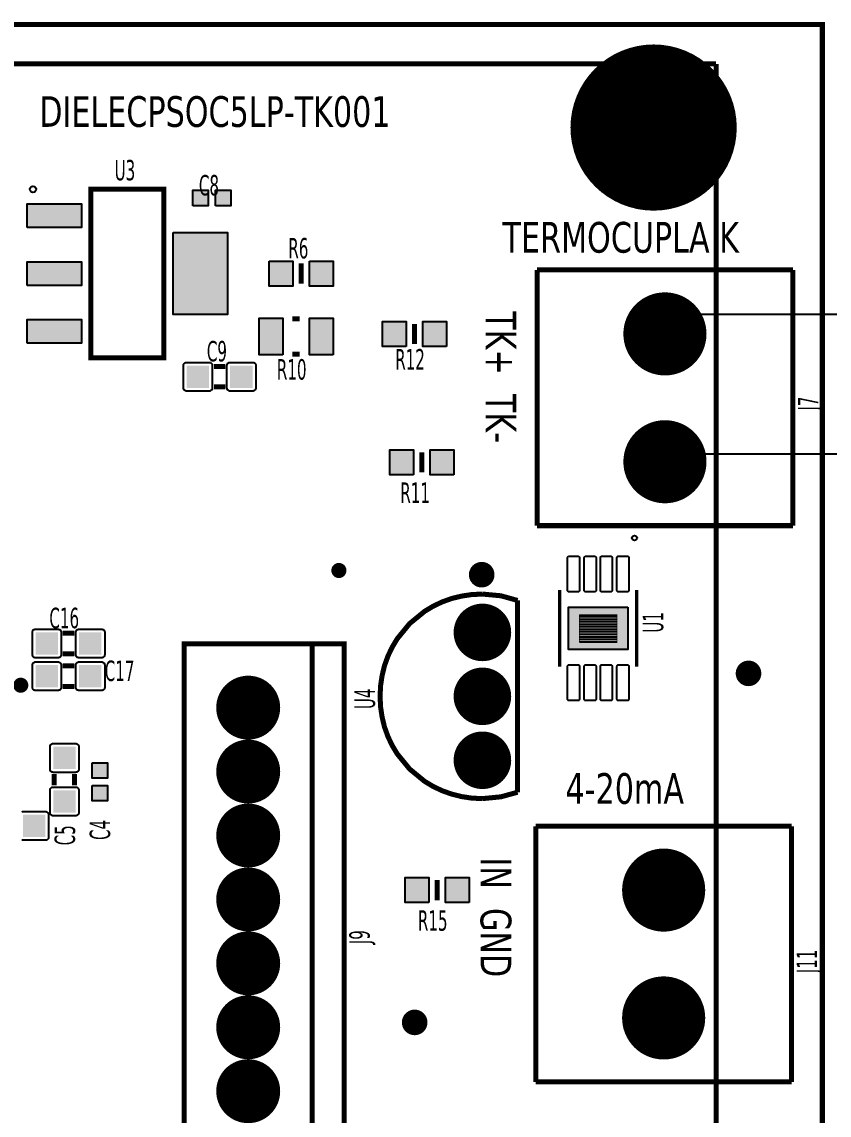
# Model space of a CAD drawing. Header units: millimetres. Extents: x 123.5 to 144.3, y 105.4 to 121.6.
# Drawn here: x 134.408 to 136.301, y 113.937 to 116.503 of the extents above; entities that cross this region are included whole.
import ezdxf

# ---------------------------------------------------------------- set-up
doc = ezdxf.new("R2010")
doc.units = ezdxf.units.MM
doc.layers.add('DESC', color=250, linetype='Continuous')
doc.layers.add('WIRES', color=7, linetype='Continuous')
doc.styles.get("Standard").update_dxf_attribs({"font": 'tahoma.ttf'})

# ---------------------------------------------------------------- blocks, each defined once
blk = doc.blocks.new('RPAD')
blk.add_trace([(-0.5, -0.5), (-0.5, 0.5), (0.5, -0.5), (0.5, 0.5)])
blk = doc.blocks.new('EPAD')
at = {"const_width": 0.5}
blk.add_lwpolyline([(-0.25, 0, 1), (0.25, 0, 1)], format="xyb", close=True, dxfattribs=at)
blk = doc.blocks.new('PSOCB')
for points, const_width in [([(129.8456, 111.181), (134.7196, 111.181), (134.7196, 114.0511), (129.8456, 114.0511), (129.8456, 111.181)], 0.00787), ([(129.8456, 111.181), (134.7196, 111.181), (134.7196, 114.0511), (129.8456, 114.0511), (129.8456, 111.181)], 0.00787), ([(129.8456, 111.181), (134.7196, 111.181), (134.7196, 114.0511), (129.8456, 114.0511), (129.8456, 111.181)], 0.00787), ([(133.3827, 113.9893), (134.5535, 113.9893)], 0.00787), ([(133.3827, 113.9893), (134.5535, 113.9893)], 0.00787), ([(133.3827, 113.9893), (134.5535, 113.9893)], 0.00787), ([(134.5535, 113.9893), (134.5535, 111.2334)], 0.00787), ([(134.5535, 113.9893), (134.5535, 111.2334)], 0.00787), ([(134.5535, 113.9893), (134.5535, 111.2334)], 0.00787), ([(133.5759, 113.5295), (133.69, 113.5295), (133.69, 113.7932), (133.5759, 113.7932), (133.5759, 113.5295)], 0.00787), ([(133.5759, 113.5295), (133.69, 113.5295), (133.69, 113.7932), (133.5759, 113.7932), (133.5759, 113.5295)], 0.00787), ([(133.5759, 113.5295), (133.69, 113.5295), (133.69, 113.7932), (133.5759, 113.7932), (133.5759, 113.5295)], 0.00787), ([(133.9046, 113.6771), (133.9046, 113.6456)], 0.00787), ([(133.9046, 113.6771), (133.9046, 113.6456)], 0.00787), ([(133.9046, 113.6771), (133.9046, 113.6456)], 0.00787), ([(134.6735, 113.6669), (134.2735, 113.6669)], 0.00787), ([(134.2735, 113.6669), (134.2735, 113.2669)], 0.00787), ([(134.6735, 113.6669), (134.2735, 113.6669)], 0.00787), ([(134.2735, 113.6669), (134.2735, 113.2669)], 0.00787), ([(134.6735, 113.6669), (134.2735, 113.6669)], 0.00787), ([(134.2735, 113.6669), (134.2735, 113.2669)], 0.00787), ([(134.6735, 113.6669), (134.6735, 113.2669)], 0.00787), ([(134.6735, 113.6669), (134.6735, 113.2669)], 0.00787), ([(134.6735, 113.6669), (134.6735, 113.2669)], 0.00787), ([(133.9026, 113.5905), (133.8908, 113.5905)], 0.00787), ([(133.9026, 113.5905), (133.8908, 113.5905)], 0.00787), ([(133.9026, 113.5905), (133.8908, 113.5905)], 0.00787), ([(134.0818, 113.5511), (134.0818, 113.5826)], 0.00787), ([(134.0818, 113.5511), (134.0818, 113.5826)], 0.00787), ([(134.0818, 113.5511), (134.0818, 113.5826)], 0.00787), ([(133.9026, 113.5354), (133.8908, 113.5354)], 0.00787), ([(133.9026, 113.5354), (133.8908, 113.5354)], 0.00787), ([(133.9026, 113.5354), (133.8908, 113.5354)], 0.00787), ([(133.7682, 113.5159), (133.7862, 113.5159)], 0.00787), ([(133.7682, 113.5159), (133.7862, 113.5159)], 0.00787), ([(133.7682, 113.5159), (133.7862, 113.5159)], 0.00787), ([(133.7682, 113.4839), (133.7862, 113.4839)], 0.00787), ([(133.7682, 113.4839), (133.7862, 113.4839)], 0.00787), ([(133.7682, 113.4839), (133.7862, 113.4839)], 0.00787), ([(134.0936, 113.3503), (134.0936, 113.3818)], 0.00787), ([(134.0936, 113.3503), (134.0936, 113.3818)], 0.00787), ([(134.0936, 113.3503), (134.0936, 113.3818)], 0.00787), ([(134.6735, 113.2669), (134.2735, 113.2669)], 0.00787), ([(134.6735, 113.2669), (134.2735, 113.2669)], 0.00787), ([(134.6735, 113.2669), (134.2735, 113.2669)], 0.00787), ([(134.1881, 113.1599), (134.1714, 113.1591), (134.1554, 113.1567), (134.1399, 113.1529), (134.1251, 113.1476), (134.1111, 113.1409), (134.0979, 113.133), (134.0743, 113.1137), (134.055, 113.0901), (134.0471, 113.0769), (134.0404, 113.0629), (134.0351, 113.0481), (134.0313, 113.0326), (134.0289, 113.0166), (134.0281, 112.9999)], 0.00787), ([(134.1881, 113.1599), (134.1714, 113.1591), (134.1554, 113.1567), (134.1399, 113.1529), (134.1251, 113.1476), (134.1111, 113.1409), (134.0979, 113.133), (134.0743, 113.1137), (134.055, 113.0901), (134.0471, 113.0769), (134.0404, 113.0629), (134.0351, 113.0481), (134.0313, 113.0326), (134.0289, 113.0166), (134.0281, 112.9999)], 0.00787), ([(134.1881, 113.1599), (134.1714, 113.1591), (134.1554, 113.1567), (134.1399, 113.1529), (134.1251, 113.1476), (134.1111, 113.1409), (134.0979, 113.133), (134.0743, 113.1137), (134.055, 113.0901), (134.0471, 113.0769), (134.0404, 113.0629), (134.0351, 113.0481), (134.0313, 113.0326), (134.0289, 113.0166), (134.0281, 112.9999)], 0.00787), ([(134.1881, 113.1599), (134.2171, 113.1572), (134.2431, 113.1499)], 0.00787), ([(134.1881, 113.1599), (134.2171, 113.1572), (134.2431, 113.1499)], 0.00787), ([(134.1881, 113.1599), (134.2171, 113.1572), (134.2431, 113.1499)], 0.00787), ([(134.2431, 112.8499), (134.2431, 113.1499)], 0.00787), ([(134.2431, 112.8499), (134.2431, 113.1499)], 0.00787), ([(134.2431, 112.8499), (134.2431, 113.1499)], 0.00787), ([(134.3089, 113.1661), (134.3089, 113.0464)], 0.005), ([(134.3089, 113.1661), (134.3089, 113.0464)], 0.005), ([(134.3089, 113.1661), (134.3089, 113.0464)], 0.005), ([(134.4294, 113.1661), (134.4294, 113.0464)], 0.005), ([(134.4294, 113.1661), (134.4294, 113.0464)], 0.005), ([(134.4294, 113.1661), (134.4294, 113.0464)], 0.005), ([(134.3397, 113.0854), (134.3987, 113.0854), (134.3987, 113.1271), (134.3397, 113.1271), (134.3397, 113.0854)], 0.001), ([(134.3397, 113.0854), (134.3987, 113.0854), (134.3987, 113.1271), (134.3397, 113.1271), (134.3397, 113.0854)], 0.001), ([(134.3397, 113.0854), (134.3987, 113.0854), (134.3987, 113.1271), (134.3397, 113.1271), (134.3397, 113.0854)], 0.001), ([(133.532, 113.0986), (133.55, 113.0986)], 0.00787), ([(133.532, 113.0986), (133.55, 113.0986)], 0.00787), ([(133.532, 113.0986), (133.55, 113.0986)], 0.00787), ([(133.7219, 112.1822), (133.9719, 112.1822), (133.9719, 113.0822), (133.7219, 113.0822), (133.7219, 112.1822)], 0.00787), ([(133.7219, 112.1822), (133.9719, 112.1822), (133.9719, 113.0822), (133.7219, 113.0822), (133.7219, 112.1822)], 0.00787), ([(133.7219, 112.1822), (133.9719, 112.1822), (133.9719, 113.0822), (133.7219, 113.0822), (133.7219, 112.1822)], 0.00787), ([(133.9219, 113.0822), (133.9219, 112.1822)], 0.00787), ([(133.9219, 113.0822), (133.9219, 112.1822)], 0.00787), ([(133.9219, 113.0822), (133.9219, 112.1822)], 0.00787), ([(133.532, 113.0666), (133.55, 113.0666)], 0.00787), ([(133.532, 113.0666), (133.55, 113.0666)], 0.00787), ([(133.532, 113.0666), (133.55, 113.0666)], 0.00787), ([(133.532, 113.0474), (133.55, 113.0474)], 0.00787), ([(133.532, 113.0474), (133.55, 113.0474)], 0.00787), ([(133.532, 113.0474), (133.55, 113.0474)], 0.00787), ([(133.532, 113.0154), (133.55, 113.0154)], 0.00787), ([(133.532, 113.0154), (133.55, 113.0154)], 0.00787), ([(133.532, 113.0154), (133.55, 113.0154)], 0.00787), ([(134.1881, 112.8399), (134.1714, 112.8407), (134.1554, 112.8431), (134.1399, 112.847), (134.1251, 112.8523), (134.1111, 112.8589), (134.0979, 112.8668), (134.0743, 112.8862), (134.055, 112.9098), (134.0471, 112.9229), (134.0404, 112.937), (134.0351, 112.9517), (134.0313, 112.9672), (134.0289, 112.9833), (134.0281, 112.9999)], 0.00787), ([(134.1881, 112.8399), (134.1714, 112.8407), (134.1554, 112.8431), (134.1399, 112.847), (134.1251, 112.8523), (134.1111, 112.8589), (134.0979, 112.8668), (134.0743, 112.8862), (134.055, 112.9098), (134.0471, 112.9229), (134.0404, 112.937), (134.0351, 112.9517), (134.0313, 112.9672), (134.0289, 112.9833), (134.0281, 112.9999)], 0.00787), ([(134.1881, 112.8399), (134.1714, 112.8407), (134.1554, 112.8431), (134.1399, 112.847), (134.1251, 112.8523), (134.1111, 112.8589), (134.0979, 112.8668), (134.0743, 112.8862), (134.055, 112.9098), (134.0471, 112.9229), (134.0404, 112.937), (134.0351, 112.9517), (134.0313, 112.9672), (134.0289, 112.9833), (134.0281, 112.9999)], 0.00787), ([(133.5185, 112.8785), (133.5185, 112.8605)], 0.00787), ([(133.5185, 112.8785), (133.5185, 112.8605)], 0.00787), ([(133.5185, 112.8785), (133.5185, 112.8605)], 0.00787), ([(133.5505, 112.8785), (133.5505, 112.8605)], 0.00787), ([(133.5505, 112.8785), (133.5505, 112.8605)], 0.00787), ([(133.5505, 112.8785), (133.5505, 112.8605)], 0.00787), ([(134.1881, 112.8399), (134.2171, 112.8427), (134.2431, 112.8499)], 0.00787), ([(134.1881, 112.8399), (134.2171, 112.8427), (134.2431, 112.8499)], 0.00787), ([(134.1881, 112.8399), (134.2171, 112.8427), (134.2431, 112.8499)], 0.00787), ([(134.6715, 112.7968), (134.2715, 112.7968)], 0.00787), ([(134.2715, 112.7968), (134.2715, 112.3968)], 0.00787), ([(134.6715, 112.7968), (134.2715, 112.7968)], 0.00787), ([(134.2715, 112.7968), (134.2715, 112.3968)], 0.00787), ([(134.6715, 112.7968), (134.2715, 112.7968)], 0.00787), ([(134.2715, 112.7968), (134.2715, 112.3968)], 0.00787), ([(134.6715, 112.7968), (134.6715, 112.3968)], 0.00787), ([(134.6715, 112.7968), (134.6715, 112.3968)], 0.00787), ([(134.6715, 112.7968), (134.6715, 112.3968)], 0.00787), ([(134.1172, 112.681), (134.1172, 112.7125)], 0.00787), ([(134.1172, 112.681), (134.1172, 112.7125)], 0.00787), ([(134.1172, 112.681), (134.1172, 112.7125)], 0.00787), ([(134.6715, 112.3968), (134.2715, 112.3968)], 0.00787), ([(134.6715, 112.3968), (134.2715, 112.3968)], 0.00787), ([(134.6715, 112.3968), (134.2715, 112.3968)], 0.00787)]:
    blk.add_lwpolyline(points, dxfattribs=dict(const_width=const_width))
for points in [[(133.7351, 113.7675), (133.7351, 113.7915), (133.7591, 113.7915), (133.7591, 113.7675), (133.7351, 113.7675)], [(133.7706, 113.7675), (133.7706, 113.7915), (133.7946, 113.7915), (133.7946, 113.7675), (133.7706, 113.7675)], [(133.4763, 113.7334), (133.4763, 113.7704), (133.5613, 113.7704), (133.5613, 113.7334), (133.4763, 113.7334)], [(133.7046, 113.7253), (133.7896, 113.7253), (133.7896, 113.5973), (133.7046, 113.5973), (133.7046, 113.7253)], [(133.4763, 113.6428), (133.4763, 113.6798), (133.5613, 113.6798), (133.5613, 113.6428), (133.4763, 113.6428)], [(133.8546, 113.6808), (133.8916, 113.6808), (133.8916, 113.6418), (133.8546, 113.6418), (133.8546, 113.6808)], [(133.9176, 113.6808), (133.9546, 113.6808), (133.9546, 113.6418), (133.9176, 113.6418), (133.9176, 113.6808)], [(133.4763, 113.5523), (133.4763, 113.5893), (133.5613, 113.5893), (133.5613, 113.5523), (133.4763, 113.5523)], [(133.8759, 113.5344), (133.8389, 113.5344), (133.8389, 113.5914), (133.8759, 113.5914), (133.8759, 113.5344)], [(133.9546, 113.5344), (133.9176, 113.5344), (133.9176, 113.5914), (133.9546, 113.5914), (133.9546, 113.5344)], [(134.0688, 113.5474), (134.0318, 113.5474), (134.0318, 113.5864), (134.0688, 113.5864), (134.0688, 113.5474)], [(134.1318, 113.5474), (134.0948, 113.5474), (134.0948, 113.5864), (134.1318, 113.5864), (134.1318, 113.5474)], [(133.7257, 113.5224), (133.7607, 113.5224), (133.7617, 113.5223), (133.7627, 113.522), (133.7635, 113.5216), (133.7642, 113.521), (133.7649, 113.5202), (133.7653, 113.5194), (133.7656, 113.5185), (133.7657, 113.5174), (133.7657, 113.4824), (133.7656, 113.4814), (133.7653, 113.4805), (133.7649, 113.4796), (133.7642, 113.4789), (133.7635, 113.4783), (133.7627, 113.4778), (133.7617, 113.4775), (133.7607, 113.4774), (133.7257, 113.4774), (133.7247, 113.4775), (133.7237, 113.4778), (133.7229, 113.4783), (133.7221, 113.4789), (133.7215, 113.4796), (133.7211, 113.4805), (133.7208, 113.4814), (133.7207, 113.4824), (133.7207, 113.5174), (133.7208, 113.5185), (133.7211, 113.5194), (133.7215, 113.5202), (133.7221, 113.521), (133.7229, 113.5216), (133.7237, 113.522), (133.7247, 113.5223), (133.7257, 113.5224)], [(133.7937, 113.5224), (133.8287, 113.5224), (133.8297, 113.5223), (133.8307, 113.522), (133.8315, 113.5216), (133.8322, 113.521), (133.8329, 113.5202), (133.8333, 113.5194), (133.8336, 113.5185), (133.8337, 113.5174), (133.8337, 113.4824), (133.8336, 113.4814), (133.8333, 113.4805), (133.8329, 113.4796), (133.8322, 113.4789), (133.8315, 113.4783), (133.8307, 113.4778), (133.8297, 113.4775), (133.8287, 113.4774), (133.7937, 113.4774), (133.7927, 113.4775), (133.7917, 113.4778), (133.7909, 113.4783), (133.7901, 113.4789), (133.7895, 113.4796), (133.7891, 113.4805), (133.7888, 113.4814), (133.7887, 113.4824), (133.7887, 113.5174), (133.7888, 113.5185), (133.7891, 113.5194), (133.7895, 113.5202), (133.7901, 113.521), (133.7909, 113.5216), (133.7917, 113.522), (133.7927, 113.5223), (133.7937, 113.5224)], [(134.0806, 113.3466), (134.0436, 113.3466), (134.0436, 113.3856), (134.0806, 113.3856), (134.0806, 113.3466)], [(134.1436, 113.3466), (134.1066, 113.3466), (134.1066, 113.3856), (134.1436, 113.3856), (134.1436, 113.3466)], [(134.3398, 113.2169), (134.3398, 113.1657), (134.3398, 113.1652), (134.3397, 113.1647), (134.3394, 113.1643), (134.3392, 113.164), (134.3388, 113.1637), (134.3384, 113.1635), (134.338, 113.1634), (134.3375, 113.1633), (134.3237, 113.1633), (134.3232, 113.1634), (134.3228, 113.1635), (134.3224, 113.1637), (134.322, 113.164), (134.3217, 113.1643), (134.3215, 113.1647), (134.3214, 113.1652), (134.3213, 113.1657), (134.3213, 113.2169), (134.3214, 113.2173), (134.3215, 113.2178), (134.3217, 113.2182), (134.322, 113.2185), (134.3224, 113.2188), (134.3228, 113.219), (134.3232, 113.2192), (134.3237, 113.2192), (134.3375, 113.2192), (134.338, 113.2192), (134.3384, 113.219), (134.3388, 113.2188), (134.3392, 113.2185), (134.3394, 113.2182), (134.3397, 113.2178), (134.3398, 113.2173), (134.3398, 113.2169)], [(134.3398, 113.2169), (134.3398, 113.1657), (134.3398, 113.1652), (134.3397, 113.1647), (134.3394, 113.1643), (134.3392, 113.164), (134.3388, 113.1637), (134.3384, 113.1635), (134.338, 113.1634), (134.3375, 113.1633), (134.3237, 113.1633), (134.3232, 113.1634), (134.3228, 113.1635), (134.3224, 113.1637), (134.322, 113.164), (134.3217, 113.1643), (134.3215, 113.1647), (134.3214, 113.1652), (134.3213, 113.1657), (134.3213, 113.2169), (134.3214, 113.2173), (134.3215, 113.2178), (134.3217, 113.2182), (134.322, 113.2185), (134.3224, 113.2188), (134.3228, 113.219), (134.3232, 113.2192), (134.3237, 113.2192), (134.3375, 113.2192), (134.338, 113.2192), (134.3384, 113.219), (134.3388, 113.2188), (134.3392, 113.2185), (134.3394, 113.2182), (134.3397, 113.2178), (134.3398, 113.2173), (134.3398, 113.2169)], [(134.3658, 113.2169), (134.3658, 113.1657), (134.3658, 113.1652), (134.3656, 113.1647), (134.3654, 113.1643), (134.3651, 113.164), (134.3648, 113.1637), (134.3644, 113.1635), (134.364, 113.1634), (134.3635, 113.1633), (134.3497, 113.1633), (134.3492, 113.1634), (134.3488, 113.1635), (134.3484, 113.1637), (134.348, 113.164), (134.3477, 113.1643), (134.3475, 113.1647), (134.3474, 113.1652), (134.3473, 113.1657), (134.3473, 113.2169), (134.3474, 113.2173), (134.3475, 113.2178), (134.3477, 113.2182), (134.348, 113.2185), (134.3484, 113.2188), (134.3488, 113.219), (134.3492, 113.2192), (134.3497, 113.2192), (134.3635, 113.2192), (134.364, 113.2192), (134.3644, 113.219), (134.3648, 113.2188), (134.3651, 113.2185), (134.3654, 113.2182), (134.3656, 113.2178), (134.3658, 113.2173), (134.3658, 113.2169)], [(134.3658, 113.2169), (134.3658, 113.1657), (134.3658, 113.1652), (134.3656, 113.1647), (134.3654, 113.1643), (134.3651, 113.164), (134.3648, 113.1637), (134.3644, 113.1635), (134.364, 113.1634), (134.3635, 113.1633), (134.3497, 113.1633), (134.3492, 113.1634), (134.3488, 113.1635), (134.3484, 113.1637), (134.348, 113.164), (134.3477, 113.1643), (134.3475, 113.1647), (134.3474, 113.1652), (134.3473, 113.1657), (134.3473, 113.2169), (134.3474, 113.2173), (134.3475, 113.2178), (134.3477, 113.2182), (134.348, 113.2185), (134.3484, 113.2188), (134.3488, 113.219), (134.3492, 113.2192), (134.3497, 113.2192), (134.3635, 113.2192), (134.364, 113.2192), (134.3644, 113.219), (134.3648, 113.2188), (134.3651, 113.2185), (134.3654, 113.2182), (134.3656, 113.2178), (134.3658, 113.2173), (134.3658, 113.2169)], [(134.391, 113.2169), (134.391, 113.1657), (134.391, 113.1652), (134.3908, 113.1647), (134.3906, 113.1643), (134.3903, 113.164), (134.39, 113.1637), (134.3896, 113.1635), (134.3891, 113.1634), (134.3887, 113.1633), (134.3749, 113.1633), (134.3744, 113.1634), (134.374, 113.1635), (134.3736, 113.1637), (134.3732, 113.164), (134.3729, 113.1643), (134.3727, 113.1647), (134.3726, 113.1652), (134.3725, 113.1657), (134.3725, 113.2169), (134.3726, 113.2173), (134.3727, 113.2178), (134.3729, 113.2182), (134.3732, 113.2185), (134.3736, 113.2188), (134.374, 113.219), (134.3744, 113.2192), (134.3749, 113.2192), (134.3887, 113.2192), (134.3891, 113.2192), (134.3896, 113.219), (134.39, 113.2188), (134.3903, 113.2185), (134.3906, 113.2182), (134.3908, 113.2178), (134.391, 113.2173), (134.391, 113.2169)], [(134.391, 113.2169), (134.391, 113.1657), (134.391, 113.1652), (134.3908, 113.1647), (134.3906, 113.1643), (134.3903, 113.164), (134.39, 113.1637), (134.3896, 113.1635), (134.3891, 113.1634), (134.3887, 113.1633), (134.3749, 113.1633), (134.3744, 113.1634), (134.374, 113.1635), (134.3736, 113.1637), (134.3732, 113.164), (134.3729, 113.1643), (134.3727, 113.1647), (134.3726, 113.1652), (134.3725, 113.1657), (134.3725, 113.2169), (134.3726, 113.2173), (134.3727, 113.2178), (134.3729, 113.2182), (134.3732, 113.2185), (134.3736, 113.2188), (134.374, 113.219), (134.3744, 113.2192), (134.3749, 113.2192), (134.3887, 113.2192), (134.3891, 113.2192), (134.3896, 113.219), (134.39, 113.2188), (134.3903, 113.2185), (134.3906, 113.2182), (134.3908, 113.2178), (134.391, 113.2173), (134.391, 113.2169)], [(134.417, 113.2169), (134.417, 113.1657), (134.417, 113.1652), (134.4168, 113.1647), (134.4166, 113.1643), (134.4163, 113.164), (134.416, 113.1637), (134.4156, 113.1635), (134.4151, 113.1634), (134.4147, 113.1633), (134.4009, 113.1633), (134.4004, 113.1634), (134.3999, 113.1635), (134.3995, 113.1637), (134.3992, 113.164), (134.3989, 113.1643), (134.3987, 113.1647), (134.3986, 113.1652), (134.3985, 113.1657), (134.3985, 113.2169), (134.3986, 113.2173), (134.3987, 113.2178), (134.3989, 113.2182), (134.3992, 113.2185), (134.3995, 113.2188), (134.3999, 113.219), (134.4004, 113.2192), (134.4009, 113.2192), (134.4147, 113.2192), (134.4151, 113.2192), (134.4156, 113.219), (134.416, 113.2188), (134.4163, 113.2185), (134.4166, 113.2182), (134.4168, 113.2178), (134.417, 113.2173), (134.417, 113.2169)], [(134.417, 113.2169), (134.417, 113.1657), (134.417, 113.1652), (134.4168, 113.1647), (134.4166, 113.1643), (134.4163, 113.164), (134.416, 113.1637), (134.4156, 113.1635), (134.4151, 113.1634), (134.4147, 113.1633), (134.4009, 113.1633), (134.4004, 113.1634), (134.3999, 113.1635), (134.3995, 113.1637), (134.3992, 113.164), (134.3989, 113.1643), (134.3987, 113.1647), (134.3986, 113.1652), (134.3985, 113.1657), (134.3985, 113.2169), (134.3986, 113.2173), (134.3987, 113.2178), (134.3989, 113.2182), (134.3992, 113.2185), (134.3995, 113.2188), (134.3999, 113.219), (134.4004, 113.2192), (134.4009, 113.2192), (134.4147, 113.2192), (134.4151, 113.2192), (134.4156, 113.219), (134.416, 113.2188), (134.4163, 113.2185), (134.4166, 113.2182), (134.4168, 113.2178), (134.417, 113.2173), (134.417, 113.2169)], [(134.4156, 113.1395), (134.4156, 113.073), (134.3227, 113.073), (134.3227, 113.1395), (134.4156, 113.1395)], [(133.4895, 113.1051), (133.5245, 113.1051), (133.5255, 113.105), (133.5264, 113.1047), (133.5273, 113.1043), (133.528, 113.1037), (133.5286, 113.1029), (133.5291, 113.1021), (133.5294, 113.1011), (133.5295, 113.1001), (133.5295, 113.0651), (133.5294, 113.0641), (133.5291, 113.0631), (133.5286, 113.0623), (133.528, 113.0616), (133.5273, 113.0609), (133.5264, 113.0605), (133.5255, 113.0602), (133.5245, 113.0601), (133.4895, 113.0601), (133.4885, 113.0602), (133.4875, 113.0605), (133.4867, 113.0609), (133.4859, 113.0616), (133.4853, 113.0623), (133.4849, 113.0631), (133.4846, 113.0641), (133.4845, 113.0651), (133.4845, 113.1001), (133.4846, 113.1011), (133.4849, 113.1021), (133.4853, 113.1029), (133.4859, 113.1037), (133.4867, 113.1043), (133.4875, 113.1047), (133.4885, 113.105), (133.4895, 113.1051)], [(133.5575, 113.1051), (133.5925, 113.1051), (133.5935, 113.105), (133.5944, 113.1047), (133.5953, 113.1043), (133.596, 113.1037), (133.5966, 113.1029), (133.5971, 113.1021), (133.5974, 113.1011), (133.5975, 113.1001), (133.5975, 113.0651), (133.5974, 113.0641), (133.5971, 113.0631), (133.5966, 113.0623), (133.596, 113.0616), (133.5953, 113.0609), (133.5944, 113.0605), (133.5935, 113.0602), (133.5925, 113.0601), (133.5575, 113.0601), (133.5565, 113.0602), (133.5555, 113.0605), (133.5547, 113.0609), (133.5539, 113.0616), (133.5533, 113.0623), (133.5529, 113.0631), (133.5526, 113.0641), (133.5525, 113.0651), (133.5525, 113.1001), (133.5526, 113.1011), (133.5529, 113.1021), (133.5533, 113.1029), (133.5539, 113.1037), (133.5547, 113.1043), (133.5555, 113.1047), (133.5565, 113.105), (133.5575, 113.1051)], [(133.4895, 113.0539), (133.5245, 113.0539), (133.5255, 113.0538), (133.5264, 113.0535), (133.5273, 113.0531), (133.528, 113.0525), (133.5286, 113.0517), (133.5291, 113.0509), (133.5294, 113.0499), (133.5295, 113.0489), (133.5295, 113.0139), (133.5294, 113.0129), (133.5291, 113.012), (133.5286, 113.0111), (133.528, 113.0104), (133.5273, 113.0098), (133.5264, 113.0093), (133.5255, 113.009), (133.5245, 113.0089), (133.4895, 113.0089), (133.4885, 113.009), (133.4875, 113.0093), (133.4867, 113.0098), (133.4859, 113.0104), (133.4853, 113.0111), (133.4849, 113.012), (133.4846, 113.0129), (133.4845, 113.0139), (133.4845, 113.0489), (133.4846, 113.0499), (133.4849, 113.0509), (133.4853, 113.0517), (133.4859, 113.0525), (133.4867, 113.0531), (133.4875, 113.0535), (133.4885, 113.0538), (133.4895, 113.0539)], [(133.5575, 113.0539), (133.5925, 113.0539), (133.5935, 113.0538), (133.5944, 113.0535), (133.5953, 113.0531), (133.596, 113.0525), (133.5966, 113.0517), (133.5971, 113.0509), (133.5974, 113.0499), (133.5975, 113.0489), (133.5975, 113.0139), (133.5974, 113.0129), (133.5971, 113.012), (133.5966, 113.0111), (133.596, 113.0104), (133.5953, 113.0098), (133.5944, 113.0093), (133.5935, 113.009), (133.5925, 113.0089), (133.5575, 113.0089), (133.5565, 113.009), (133.5555, 113.0093), (133.5547, 113.0098), (133.5539, 113.0104), (133.5533, 113.0111), (133.5529, 113.012), (133.5526, 113.0129), (133.5525, 113.0139), (133.5525, 113.0489), (133.5526, 113.0499), (133.5529, 113.0509), (133.5533, 113.0517), (133.5539, 113.0525), (133.5547, 113.0531), (133.5555, 113.0535), (133.5565, 113.0538), (133.5575, 113.0539)], [(134.3398, 113.0468), (134.3398, 112.9956), (134.3398, 112.9951), (134.3397, 112.9947), (134.3394, 112.9943), (134.3392, 112.9939), (134.3388, 112.9936), (134.3384, 112.9934), (134.338, 112.9933), (134.3375, 112.9932), (134.3237, 112.9932), (134.3232, 112.9933), (134.3228, 112.9934), (134.3224, 112.9936), (134.322, 112.9939), (134.3217, 112.9943), (134.3215, 112.9947), (134.3214, 112.9951), (134.3213, 112.9956), (134.3213, 113.0468), (134.3214, 113.0473), (134.3215, 113.0477), (134.3217, 113.0481), (134.322, 113.0485), (134.3224, 113.0487), (134.3228, 113.049), (134.3232, 113.0491), (134.3237, 113.0491), (134.3375, 113.0491), (134.338, 113.0491), (134.3384, 113.049), (134.3388, 113.0487), (134.3392, 113.0485), (134.3394, 113.0481), (134.3397, 113.0477), (134.3398, 113.0473), (134.3398, 113.0468)], [(134.3398, 113.0468), (134.3398, 112.9956), (134.3398, 112.9951), (134.3397, 112.9947), (134.3394, 112.9943), (134.3392, 112.9939), (134.3388, 112.9936), (134.3384, 112.9934), (134.338, 112.9933), (134.3375, 112.9932), (134.3237, 112.9932), (134.3232, 112.9933), (134.3228, 112.9934), (134.3224, 112.9936), (134.322, 112.9939), (134.3217, 112.9943), (134.3215, 112.9947), (134.3214, 112.9951), (134.3213, 112.9956), (134.3213, 113.0468), (134.3214, 113.0473), (134.3215, 113.0477), (134.3217, 113.0481), (134.322, 113.0485), (134.3224, 113.0487), (134.3228, 113.049), (134.3232, 113.0491), (134.3237, 113.0491), (134.3375, 113.0491), (134.338, 113.0491), (134.3384, 113.049), (134.3388, 113.0487), (134.3392, 113.0485), (134.3394, 113.0481), (134.3397, 113.0477), (134.3398, 113.0473), (134.3398, 113.0468)], [(134.3658, 113.0468), (134.3658, 112.9956), (134.3658, 112.9951), (134.3656, 112.9947), (134.3654, 112.9943), (134.3651, 112.9939), (134.3648, 112.9936), (134.3644, 112.9934), (134.364, 112.9933), (134.3635, 112.9932), (134.3497, 112.9932), (134.3492, 112.9933), (134.3488, 112.9934), (134.3484, 112.9936), (134.348, 112.9939), (134.3477, 112.9943), (134.3475, 112.9947), (134.3474, 112.9951), (134.3473, 112.9956), (134.3473, 113.0468), (134.3474, 113.0473), (134.3475, 113.0477), (134.3477, 113.0481), (134.348, 113.0485), (134.3484, 113.0487), (134.3488, 113.049), (134.3492, 113.0491), (134.3497, 113.0491), (134.3635, 113.0491), (134.364, 113.0491), (134.3644, 113.049), (134.3648, 113.0487), (134.3651, 113.0485), (134.3654, 113.0481), (134.3656, 113.0477), (134.3658, 113.0473), (134.3658, 113.0468)], [(134.3658, 113.0468), (134.3658, 112.9956), (134.3658, 112.9951), (134.3656, 112.9947), (134.3654, 112.9943), (134.3651, 112.9939), (134.3648, 112.9936), (134.3644, 112.9934), (134.364, 112.9933), (134.3635, 112.9932), (134.3497, 112.9932), (134.3492, 112.9933), (134.3488, 112.9934), (134.3484, 112.9936), (134.348, 112.9939), (134.3477, 112.9943), (134.3475, 112.9947), (134.3474, 112.9951), (134.3473, 112.9956), (134.3473, 113.0468), (134.3474, 113.0473), (134.3475, 113.0477), (134.3477, 113.0481), (134.348, 113.0485), (134.3484, 113.0487), (134.3488, 113.049), (134.3492, 113.0491), (134.3497, 113.0491), (134.3635, 113.0491), (134.364, 113.0491), (134.3644, 113.049), (134.3648, 113.0487), (134.3651, 113.0485), (134.3654, 113.0481), (134.3656, 113.0477), (134.3658, 113.0473), (134.3658, 113.0468)], [(134.391, 113.0468), (134.391, 112.9956), (134.391, 112.9951), (134.3908, 112.9947), (134.3906, 112.9943), (134.3903, 112.9939), (134.39, 112.9936), (134.3896, 112.9934), (134.3891, 112.9933), (134.3887, 112.9932), (134.3749, 112.9932), (134.3744, 112.9933), (134.374, 112.9934), (134.3736, 112.9936), (134.3732, 112.9939), (134.3729, 112.9943), (134.3727, 112.9947), (134.3726, 112.9951), (134.3725, 112.9956), (134.3725, 113.0468), (134.3726, 113.0473), (134.3727, 113.0477), (134.3729, 113.0481), (134.3732, 113.0485), (134.3736, 113.0487), (134.374, 113.049), (134.3744, 113.0491), (134.3749, 113.0491), (134.3887, 113.0491), (134.3891, 113.0491), (134.3896, 113.049), (134.39, 113.0487), (134.3903, 113.0485), (134.3906, 113.0481), (134.3908, 113.0477), (134.391, 113.0473), (134.391, 113.0468)], [(134.391, 113.0468), (134.391, 112.9956), (134.391, 112.9951), (134.3908, 112.9947), (134.3906, 112.9943), (134.3903, 112.9939), (134.39, 112.9936), (134.3896, 112.9934), (134.3891, 112.9933), (134.3887, 112.9932), (134.3749, 112.9932), (134.3744, 112.9933), (134.374, 112.9934), (134.3736, 112.9936), (134.3732, 112.9939), (134.3729, 112.9943), (134.3727, 112.9947), (134.3726, 112.9951), (134.3725, 112.9956), (134.3725, 113.0468), (134.3726, 113.0473), (134.3727, 113.0477), (134.3729, 113.0481), (134.3732, 113.0485), (134.3736, 113.0487), (134.374, 113.049), (134.3744, 113.0491), (134.3749, 113.0491), (134.3887, 113.0491), (134.3891, 113.0491), (134.3896, 113.049), (134.39, 113.0487), (134.3903, 113.0485), (134.3906, 113.0481), (134.3908, 113.0477), (134.391, 113.0473), (134.391, 113.0468)], [(134.417, 113.0468), (134.417, 112.9956), (134.417, 112.9951), (134.4168, 112.9947), (134.4166, 112.9943), (134.4163, 112.9939), (134.416, 112.9936), (134.4156, 112.9934), (134.4151, 112.9933), (134.4147, 112.9932), (134.4009, 112.9932), (134.4004, 112.9933), (134.3999, 112.9934), (134.3995, 112.9936), (134.3992, 112.9939), (134.3989, 112.9943), (134.3987, 112.9947), (134.3986, 112.9951), (134.3985, 112.9956), (134.3985, 113.0468), (134.3986, 113.0473), (134.3987, 113.0477), (134.3989, 113.0481), (134.3992, 113.0485), (134.3995, 113.0487), (134.3999, 113.049), (134.4004, 113.0491), (134.4009, 113.0491), (134.4147, 113.0491), (134.4151, 113.0491), (134.4156, 113.049), (134.416, 113.0487), (134.4163, 113.0485), (134.4166, 113.0481), (134.4168, 113.0477), (134.417, 113.0473), (134.417, 113.0468)], [(134.417, 113.0468), (134.417, 112.9956), (134.417, 112.9951), (134.4168, 112.9947), (134.4166, 112.9943), (134.4163, 112.9939), (134.416, 112.9936), (134.4156, 112.9934), (134.4151, 112.9933), (134.4147, 112.9932), (134.4009, 112.9932), (134.4004, 112.9933), (134.3999, 112.9934), (134.3995, 112.9936), (134.3992, 112.9939), (134.3989, 112.9943), (134.3987, 112.9947), (134.3986, 112.9951), (134.3985, 112.9956), (134.3985, 113.0468), (134.3986, 113.0473), (134.3987, 113.0477), (134.3989, 113.0481), (134.3992, 113.0485), (134.3995, 113.0487), (134.3999, 113.049), (134.4004, 113.0491), (134.4009, 113.0491), (134.4147, 113.0491), (134.4151, 113.0491), (134.4156, 113.049), (134.416, 113.0487), (134.4163, 113.0485), (134.4166, 113.0481), (134.4168, 113.0477), (134.417, 113.0473), (134.417, 113.0468)], [(133.557, 112.921), (133.557, 112.886), (133.5569, 112.8849), (133.5566, 112.884), (133.5562, 112.8832), (133.5556, 112.8824), (133.5548, 112.8818), (133.554, 112.8814), (133.5531, 112.8811), (133.552, 112.881), (133.517, 112.881), (133.516, 112.8811), (133.5151, 112.8814), (133.5142, 112.8818), (133.5135, 112.8824), (133.5129, 112.8832), (133.5124, 112.884), (133.5121, 112.8849), (133.512, 112.886), (133.512, 112.921), (133.5121, 112.922), (133.5124, 112.9229), (133.5129, 112.9238), (133.5135, 112.9245), (133.5142, 112.9251), (133.5151, 112.9256), (133.516, 112.9259), (133.517, 112.926), (133.552, 112.926), (133.5531, 112.9259), (133.554, 112.9256), (133.5548, 112.9251), (133.5556, 112.9245), (133.5562, 112.9238), (133.5566, 112.9229), (133.5569, 112.922), (133.557, 112.921)], [(133.5777, 112.8958), (133.6017, 112.8958), (133.6017, 112.8718), (133.5777, 112.8718), (133.5777, 112.8958)], [(133.557, 112.853), (133.557, 112.818), (133.5569, 112.8169), (133.5566, 112.816), (133.5562, 112.8152), (133.5556, 112.8144), (133.5548, 112.8138), (133.554, 112.8134), (133.5531, 112.8131), (133.552, 112.813), (133.517, 112.813), (133.516, 112.8131), (133.5151, 112.8134), (133.5142, 112.8138), (133.5135, 112.8144), (133.5129, 112.8152), (133.5124, 112.816), (133.5121, 112.8169), (133.512, 112.818), (133.512, 112.853), (133.5121, 112.854), (133.5124, 112.8549), (133.5129, 112.8558), (133.5135, 112.8565), (133.5142, 112.8571), (133.5151, 112.8576), (133.516, 112.8579), (133.517, 112.858), (133.552, 112.858), (133.5531, 112.8579), (133.554, 112.8576), (133.5548, 112.8571), (133.5556, 112.8565), (133.5562, 112.8558), (133.5566, 112.8549), (133.5569, 112.854), (133.557, 112.853)], [(133.5777, 112.8604), (133.6017, 112.8604), (133.6017, 112.8364), (133.5777, 112.8364), (133.5777, 112.8604)], [(134.1042, 112.6773), (134.0672, 112.6773), (134.0672, 112.7163), (134.1042, 112.7163), (134.1042, 112.6773)], [(134.1672, 112.6773), (134.1302, 112.6773), (134.1302, 112.7163), (134.1672, 112.7163), (134.1672, 112.6773)]]:
    blk.add_lwpolyline(points, close=True)
for points in [[(134.3397, 113.1271), (134.3987, 113.1271)], [(134.3397, 113.1271), (134.3987, 113.1271)], [(134.3397, 113.1271), (134.3987, 113.1271)], [(134.3397, 113.1247), (134.3987, 113.1247)], [(134.3397, 113.1247), (134.3987, 113.1247)], [(134.3397, 113.1247), (134.3987, 113.1247)], [(134.3397, 113.1208), (134.3987, 113.1208)], [(134.3397, 113.1208), (134.3987, 113.1208)], [(134.3397, 113.1208), (134.3987, 113.1208)], [(134.3397, 113.1169), (134.3987, 113.1169)], [(134.3397, 113.1169), (134.3987, 113.1169)], [(134.3397, 113.1169), (134.3987, 113.1169)], [(134.3397, 113.1129), (134.3987, 113.1129)], [(134.3397, 113.1129), (134.3987, 113.1129)], [(134.3397, 113.1129), (134.3987, 113.1129)], [(134.3397, 113.109), (134.3987, 113.109)], [(134.3397, 113.109), (134.3987, 113.109)], [(134.3397, 113.109), (134.3987, 113.109)], [(134.3397, 113.105), (134.3987, 113.105)], [(134.3397, 113.105), (134.3987, 113.105)], [(134.3397, 113.105), (134.3987, 113.105)], [(134.3397, 113.1011), (134.3987, 113.1011)], [(134.3397, 113.1011), (134.3987, 113.1011)], [(134.3397, 113.1011), (134.3987, 113.1011)], [(134.3397, 113.0972), (134.3987, 113.0972)], [(134.3397, 113.0972), (134.3987, 113.0972)], [(134.3397, 113.0972), (134.3987, 113.0972)], [(134.3397, 113.0932), (134.3987, 113.0932)], [(134.3397, 113.0932), (134.3987, 113.0932)], [(134.3397, 113.0932), (134.3987, 113.0932)], [(134.3397, 113.0893), (134.3987, 113.0893)], [(134.3397, 113.0893), (134.3987, 113.0893)], [(134.3397, 113.0893), (134.3987, 113.0893)], [(134.3397, 113.0854), (134.3987, 113.0854)], [(134.3397, 113.0854), (134.3987, 113.0854)], [(134.3397, 113.0854), (134.3987, 113.0854)], [(133.4678, 112.8193), (133.4688, 112.8196), (133.4698, 112.8197), (133.5048, 112.8197), (133.5058, 112.8196), (133.5068, 112.8193), (133.5076, 112.8188), (133.5083, 112.8182), (133.5089, 112.8175), (133.5094, 112.8166), (133.5097, 112.8157), (133.5098, 112.8147), (133.5098, 112.7797), (133.5097, 112.7786), (133.5094, 112.7777), (133.5089, 112.7769), (133.5083, 112.7761), (133.5076, 112.7755), (133.5068, 112.7751), (133.5058, 112.7748), (133.5048, 112.7747), (133.5048, 112.7747), (133.4698, 112.7747), (133.4688, 112.7748), (133.4678, 112.7751)]]:
    blk.add_lwpolyline(points)
for centre, radius in [((134.4551, 113.8909), 0.0591), ((134.4551, 113.8909), 0.0591), ((134.4551, 113.8909), 0.0591), ((133.4853, 113.7932), 0.00492), ((133.4853, 113.7932), 0.00492), ((133.4853, 113.7932), 0.00492), ((134.4259, 113.2476), 0.00394), ((134.4259, 113.2476), 0.00394), ((134.4259, 113.2476), 0.00394)]:
    blk.add_circle(centre, radius)
for name, p, xscale, yscale in [('EPAD', (134.4558, 113.8897), 0.26, 0.26), ('RPAD', (133.7471, 113.6613), 0.085, 0.128), ('RPAD', (133.8731, 113.6613), 0.037, 0.039), ('RPAD', (133.9361, 113.6613), 0.037, 0.039), ('EPAD', (134.4735, 113.5669), 0.13, 0.13), ('RPAD', (133.7432, 113.4999), 0.035, 0.035), ('RPAD', (133.8112, 113.4999), 0.035, 0.035), ('EPAD', (134.4735, 113.3669), 0.13, 0.13), ('EPAD', (133.9637, 113.1968), 0.023622, 0.023622), ('EPAD', (134.187, 113.1902), 0.04, 0.04), ('EPAD', (134.1881, 113.0999), 0.09, 0.09), ('RPAD', (133.507, 113.0826), 0.035, 0.035), ('RPAD', (133.575, 113.0826), 0.035, 0.035), ('EPAD', (134.6042, 113.0358), 0.04, 0.04), ('RPAD', (133.507, 113.0314), 0.035, 0.035), ('RPAD', (133.575, 113.0314), 0.035, 0.035), ('EPAD', (134.1881, 112.9999), 0.09, 0.09), ('EPAD', (133.4663, 113.0173), 0.023622, 0.023622), ('EPAD', (133.8219, 112.9822), 0.1, 0.1), ('EPAD', (133.8219, 112.8822), 0.1, 0.1), ('EPAD', (134.1881, 112.8999), 0.09, 0.09), ('RPAD', (133.5897, 112.8838), 0.024, 0.024), ('RPAD', (133.5897, 112.8484), 0.024, 0.024), ('EPAD', (133.8219, 112.7822), 0.1, 0.1), ('EPAD', (134.4715, 112.6968), 0.13, 0.13), ('EPAD', (133.8219, 112.6822), 0.1, 0.1), ('EPAD', (133.8219, 112.5822), 0.1, 0.1), ('EPAD', (134.4715, 112.4968), 0.13, 0.13), ('EPAD', (133.8219, 112.4822), 0.1, 0.1), ('EPAD', (134.0822, 112.4898), 0.04, 0.04), ('EPAD', (133.8219, 112.3822), 0.1, 0.1)]:
    blk.add_blockref(name, p, dxfattribs=dict(xscale=xscale, yscale=yscale))
for p, xscale, yscale, rotation in [((133.7471, 113.7795), 0.024, 0.024, 90), ((133.7826, 113.7795), 0.024, 0.024, 90), ((133.5188, 113.7519), 0.037, 0.085, 90), ((133.5188, 113.6613), 0.037, 0.085, 90), ((133.5188, 113.5708), 0.037, 0.085, 90), ((133.8574, 113.5629), 0.037, 0.057, 180), ((133.9361, 113.5629), 0.037, 0.057, 180), ((134.0503, 113.5669), 0.037, 0.039, 180), ((134.1133, 113.5669), 0.037, 0.039, 180), ((134.0621, 113.3661), 0.037, 0.039, 180), ((134.1251, 113.3661), 0.037, 0.039, 180), ((134.3692, 113.1062), 0.066535, 0.092913, 270), ((133.5345, 112.9035), 0.035, 0.035, 270), ((133.5345, 112.8355), 0.035, 0.035, 270), ((133.4873, 112.7972), 0.035, 0.035, 180), ((134.0857, 112.6968), 0.037, 0.039, 180), ((134.1487, 112.6968), 0.037, 0.039, 180)]:
    blk.add_blockref('RPAD', p, dxfattribs=dict(xscale=xscale, yscale=yscale, rotation=rotation))
for s, height, width, p in [('DIELECPSOC5LP-TK001', 0.048, 0.833333, (133.4952, 113.8908)), ('DIELECPSOC5LP-TK001', 0.048, 0.833333, (133.4952, 113.8908)), ('DIELECPSOC5LP-TK001', 0.048, 0.833333, (133.4952, 113.8908)), ('U3', 0.032, 0.625, (133.613, 113.8071)), ('U3', 0.032, 0.625, (133.613, 113.8071)), ('U3', 0.032, 0.625, (133.613, 113.8071)), ('C8', 0.032, 0.625, (133.7448, 113.7835)), ('C8', 0.032, 0.625, (133.7448, 113.7835)), ('C8', 0.032, 0.625, (133.7448, 113.7835)), ('TERMOCUPLA K', 0.048, 0.833333, (134.2196, 113.694)), ('TERMOCUPLA K', 0.048, 0.833333, (134.2196, 113.694)), ('TERMOCUPLA K', 0.048, 0.833333, (134.2196, 113.694)), ('R6', 0.032, 0.625, (133.8846, 113.685)), ('R6', 0.032, 0.625, (133.8846, 113.685)), ('R6', 0.032, 0.625, (133.8846, 113.685)), ('C9', 0.032, 0.625, (133.7572, 113.5239)), ('C9', 0.032, 0.625, (133.7572, 113.5239)), ('C9', 0.032, 0.625, (133.7572, 113.5239)), ('R12', 0.032, 0.625, (134.0518, 113.5112)), ('R12', 0.032, 0.625, (134.0518, 113.5112)), ('R12', 0.032, 0.625, (134.0518, 113.5112)), ('R10', 0.032, 0.625, (133.8667, 113.4954)), ('R10', 0.032, 0.625, (133.8667, 113.4954)), ('R10', 0.032, 0.625, (133.8667, 113.4954)), ('R11', 0.032, 0.625, (134.0597, 113.3025)), ('R11', 0.032, 0.625, (134.0597, 113.3025)), ('R11', 0.032, 0.625, (134.0597, 113.3025)), ('C16', 0.032, 0.625, (133.511, 113.1065)), ('C16', 0.032, 0.625, (133.511, 113.1065)), ('C16', 0.032, 0.625, (133.511, 113.1065)), ('C17', 0.032, 0.625, (133.5976, 113.0239)), ('C17', 0.032, 0.625, (133.5976, 113.0239)), ('C17', 0.032, 0.625, (133.5976, 113.0239)), ('4-20mA', 0.048, 0.833333, (134.318, 112.8318)), ('4-20mA', 0.048, 0.833333, (134.318, 112.8318)), ('4-20mA', 0.048, 0.833333, (134.318, 112.8318)), ('R15', 0.032, 0.625, (134.0872, 112.6332)), ('R15', 0.032, 0.625, (134.0872, 112.6332)), ('R15', 0.032, 0.625, (134.0872, 112.6332))]:
    blk.add_text(s, height=height, dxfattribs=dict(width=width)).set_placement(p)
for s, height, rotation, width, p in [('TK+  TK-', 0.048, 270, 0.833333, (134.1931, 113.6023)), ('TK+  TK-', 0.048, 270, 0.833333, (134.1931, 113.6023)), ('TK+  TK-', 0.048, 270, 0.833333, (134.1931, 113.6023)), ('J7', 0.032, 90, 0.625, (134.7134, 113.4469)), ('J7', 0.032, 90, 0.625, (134.7134, 113.4469)), ('J7', 0.032, 90, 0.625, (134.7134, 113.4469)), ('U1', 0.032, 90, 0.625, (134.4708, 113.0995)), ('U1', 0.032, 90, 0.625, (134.4708, 113.0995)), ('U1', 0.032, 90, 0.625, (134.4708, 113.0995)), ('U4', 0.032, 90, 0.625, (134.0201, 112.9799)), ('U4', 0.032, 90, 0.625, (134.0201, 112.9799)), ('U4', 0.032, 90, 0.625, (134.0201, 112.9799)), ('C5', 0.032, 90, 0.625, (133.5511, 112.7668)), ('C5', 0.032, 90, 0.625, (133.5511, 112.7668)), ('C5', 0.032, 90, 0.625, (133.5511, 112.7668)), ('C4', 0.032, 90, 0.625, (133.606, 112.7752)), ('C4', 0.032, 90, 0.625, (133.606, 112.7752)), ('C4', 0.032, 90, 0.625, (133.606, 112.7752)), ('IN  GND', 0.048, 270, 0.833333, (134.1853, 112.748)), ('IN  GND', 0.048, 270, 0.833333, (134.1853, 112.748)), ('IN  GND', 0.048, 270, 0.833333, (134.1853, 112.748)), ('J9', 0.032, 90, 0.625, (134.0119, 112.6122)), ('J9', 0.032, 90, 0.625, (134.0119, 112.6122)), ('J9', 0.032, 90, 0.625, (134.0119, 112.6122)), ('J11', 0.032, 90, 0.625, (134.7115, 112.5668)), ('J11', 0.032, 90, 0.625, (134.7115, 112.5668)), ('J11', 0.032, 90, 0.625, (134.7115, 112.5668))]:
    blk.add_text(s, height=height, rotation=rotation, dxfattribs=dict(width=width)).set_placement(p)

msp = doc.modelspace()

# ---------------------------------------------------------------- linework, layer by layer
at = {"layer": 'WIRES'}
for p, q in [((135.8921, 115.817), (137.2889, 115.817)), ((136.952, 115.4886), (135.8921, 115.4886))]:
    msp.add_line(p, q, dxfattribs=at)

# ---------------------------------------------------------------- block references
at = {"layer": 'DESC', "xscale": 1.5, "yscale": 1.5, "zscale": 1.5}
msp.add_blockref('PSOCB', (-65.7944, -54.5798), dxfattribs=at)

doc.saveas('drawing.dxf')
